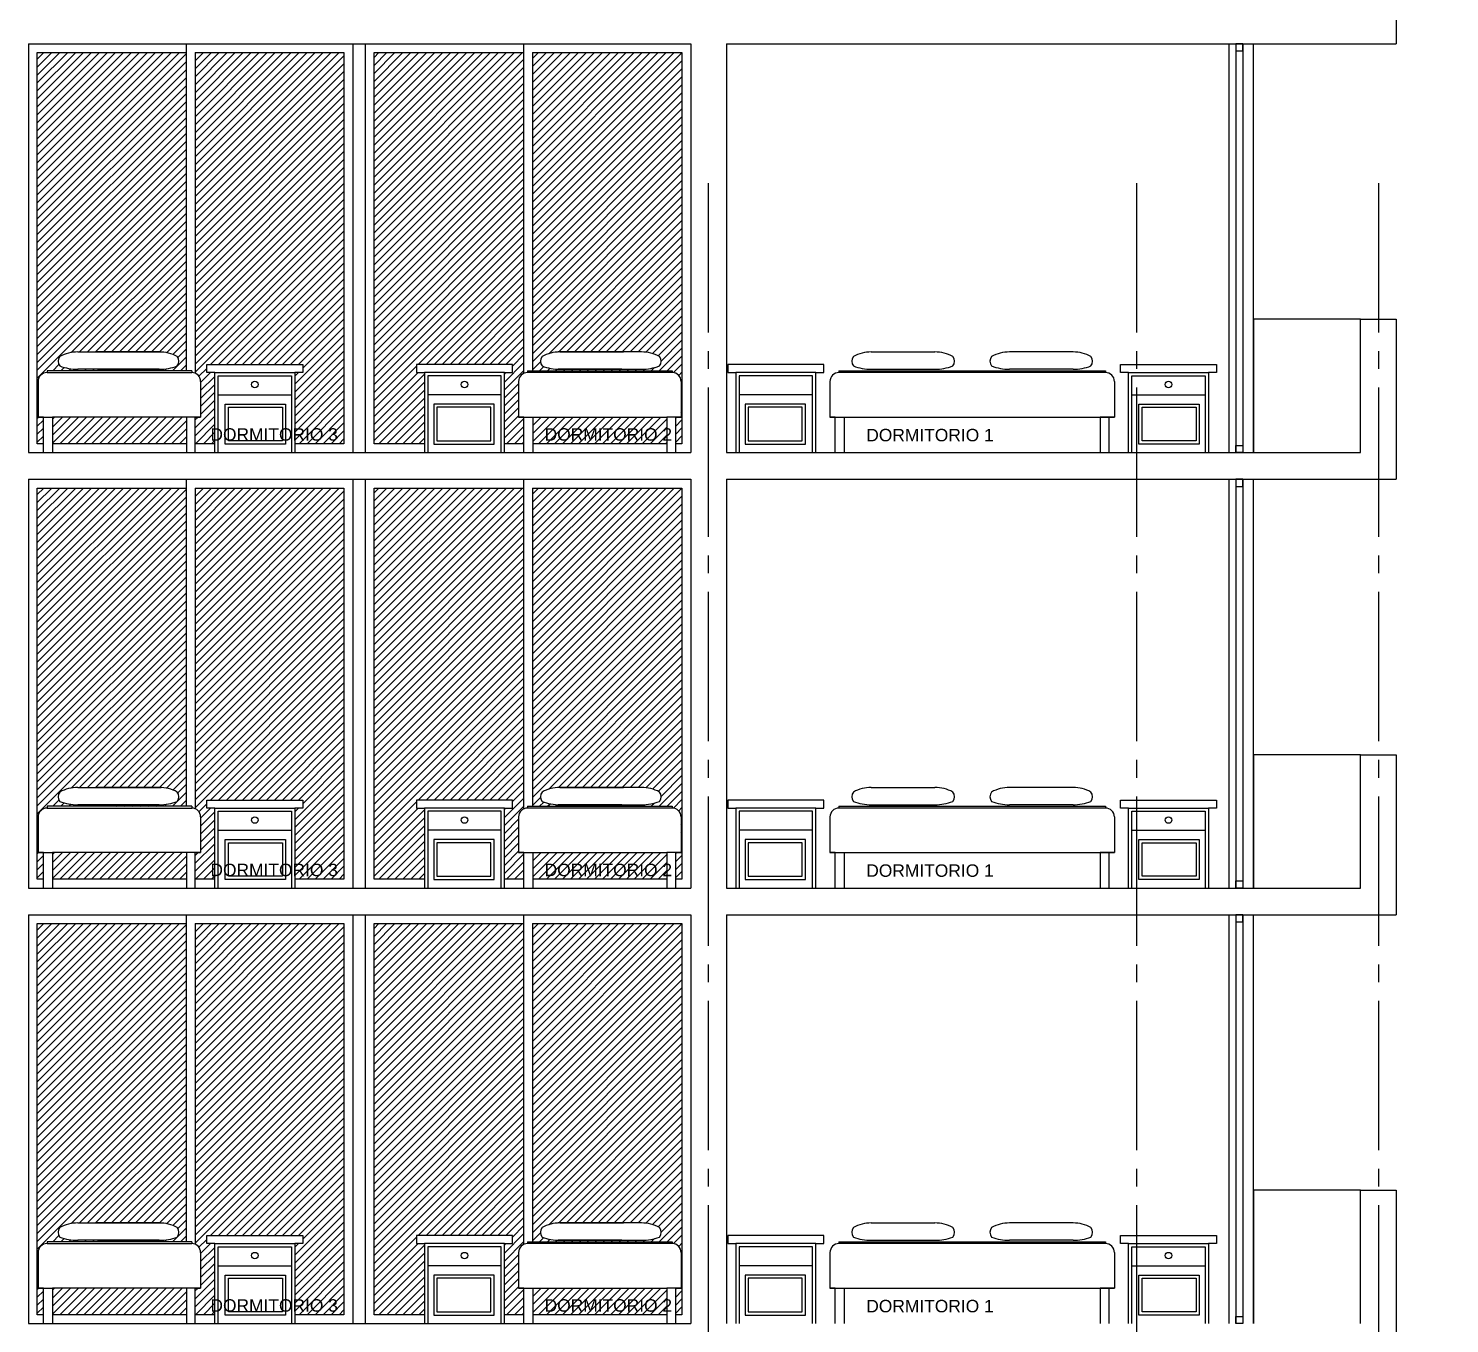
# Model space of a CAD drawing. Header units: millimetres. Extents: x 1217 to 2428, y 234 to 644.
# Drawn here: x 2255.97 to 2263.97, y 394.55 to 401.84 of the extents above; entities that cross this region are included whole.
import ezdxf

# ---------------------------------------------------------------- set-up
doc = ezdxf.new("R2010")
doc.units = ezdxf.units.MM
doc.linetypes.add('ACAD_ISO04W100', pattern=[30, 24, -3, 0, -3])
doc.layers.get('0').update_dxf_attribs({"lineweight": 5})
for name, color, linetype in [('0.1', 251, 'Continuous'), ('0.2', 2, 'Continuous'), ('0.3', 6, 'Continuous'), ('Ejes', 8, 'Continuous'), ('MURO', 5, 'Continuous'), ('Texto', 1, 'Continuous')]:
    doc.layers.add(name, color=color, linetype=linetype)
doc.styles.add('INTERARQ', font='arial.ttf')
doc.styles.get("Standard").update_dxf_attribs({"font": 'arial.ttf'})
doc.dimstyles.new('ESCALA_1-50', dxfattribs={"dimtxt": 0.15, "dimasz": 0.06, "dimexe": 0.18, "dimexo": 0.0625, "dimgap": 0, "dimtad": 0, "dimtih": 1, "dimtoh": 1, "dimzin": 0, "dimdsep": 46, "dimtxsty": 'INTERARQ', "dimblk": 'DIMTICK', "dimcen": 0, "dimse1": 1, "dimse2": 1, "dimclrd": 256, "dimclre": 1, "dimclrt": 2, "dimadec": 0, "dimazin": 0, "dimtfac": 4.5, "dimtofl": 0, "dimtmove": 2, "dimatfit": 3, "dimldrblk": 'DIMTICK', "dimfxl": 1, "dimtolj": 1, "dimtzin": 0, "dimarcsym": 0})
pattern_1 = [(45, (422.33998, -302.62355), (-0.0224506403, 0.0224506403), [])]
pattern_2 = [(45, (422.33998, -300.173548), (-0.0224506403, 0.0224506403), [])]
pattern_3 = [(45, (422.33998, -297.723548), (-0.0224506403, 0.0224506403), [])]

# ---------------------------------------------------------------- blocks, each defined once
blk = doc.blocks.new('DIMTICK')
at = {"color": 1}
for p, q in [((-1, 0), (1, 0)), ((0, 1), (0, -1))]:
    blk.add_line(p, q, dxfattribs=at)
at = {"color": 3, "const_width": 0.141}
blk.add_lwpolyline([(0.71, 0.71), (-0.71, -0.71)], dxfattribs=at)
blk = doc.blocks.new('*D1771')
at = {"layer": '0.1', "lineweight": -2, "ltscale": 3, "transparency": 16777216}
for start, end in [(101.55247, 137.36135), (142.54033, 178.44753)]:
    blk.add_arc((2272.1579, 387.171), 2.2144, start, end, dxfattribs=at)
at = {"layer": 'Defpoints', "color": 0, "ltscale": 3, "transparency": 16777216}
for p in [(2263.1211, 438.421, 0), (2270.8355, 388.9472), (2264.8079, 387.171, 0), (2272.1579, 387.171, 0), (2275.5686, 387.171, 0)]:
    blk.add_point(p, dxfattribs=at)
at = {"layer": '0.1', "lineweight": -2, "ltscale": 3, "transparency": 16777216, "xscale": 0.06, "yscale": 0.06, "zscale": 0.06}
for p, rotation in [((2271.7734, 389.3518), 10.7762347188835), ((2269.9434, 387.171), 269.2237652811169)]:
    blk.add_blockref('DIMTICK', p, dxfattribs=dict(at, rotation=rotation))
at = {"layer": '0.1', "color": 2, "ltscale": 3, "transparency": 16777216, "insert": (2270.4615, 388.5944), "char_height": 0.15, "attachment_point": 5, "style": 'INTERARQ'}
blk.add_mtext('\\A1;80°', dxfattribs=at)

msp = doc.modelspace()

# ---------------------------------------------------------------- hatches: boundary and pattern name
at = {"layer": '0.1', "ltscale": 3}
h = msp.add_hatch(dxfattribs=at)
h.set_pattern_fill('ANSI31', color=256, scale=0.01)
h.set_pattern_definition(pattern_3)
h.paths.add_polyline_path([(2257.07145, 401.70099), (2257.74959, 401.70099), (2257.74959, 399.50099), (2257.4732, 399.50099), (2257.4732, 399.90099), (2257.5182, 399.90099), (2257.5182, 399.94599), (2257.4732, 399.94599), (2257.07145, 399.94599)])
h.paths.add_polyline_path([(2256.912, 401.70099), (2257.07145, 401.70099), (2257.07145, 399.94599), (2256.9782, 399.94599), (2256.9782, 399.90099), (2257.0232, 399.90099), (2257.0232, 399.50099), (2256.91338, 399.50099), (2256.91338, 399.65099), (2256.94338, 399.65099), (2256.94338, 399.85099, 0.3063972), (2256.912, 399.8974)])
h.paths.add_polyline_path([(2256.02441, 401.70099), (2256.862, 401.70099), (2256.862, 399.91099), (2256.07897, 399.91099), (2256.07898, 399.90099, 0.4142136), (2256.02898, 399.85099), (2256.02898, 399.65099), (2256.05898, 399.65099), (2256.05898, 399.50099), (2256.02441, 399.50099)])
h.paths.add_polyline_path([(2256.15083, 399.93802, -0.340832), (2256.15083, 399.9911, -0.1255988), (2256.25178, 400.01687), (2256.71083, 400.01687, -0.1255988), (2256.81178, 399.9911, -0.340832), (2256.81178, 399.93802, -0.0910283), (2256.71083, 399.91948), (2256.25178, 399.91948, -0.0910283)], flags=16)
h.paths.add_polyline_path([(2256.10898, 399.65099), (2256.86338, 399.65099), (2256.86338, 399.50099), (2256.10898, 399.50099)])
h.paths.add_polyline_path([(2257.7347, 399.47919), (2256.98256, 399.47919), (2256.98256, 399.62344), (2257.7347, 399.62344)], flags=9)
h = msp.add_hatch(dxfattribs=at)
h.set_pattern_fill('ANSI31', color=256, scale=0.01)
h.set_pattern_definition(pattern_3)
h.paths.add_polyline_path([(2258.81057, 401.70099), (2259.65155, 401.70099), (2259.64698, 399.85099, 0.4142136), (2259.59698, 399.90099), (2259.59699, 399.91099), (2258.81057, 399.91099)])
h.paths.add_polyline_path([(2258.86418, 399.93802, -0.340832), (2258.86418, 399.9911, -0.1255988), (2258.96513, 400.01687), (2259.32258, 400.01687), (2259.42418, 400.01687, -0.1255988), (2259.52513, 399.9911, -0.340832), (2259.52513, 399.93802, -0.0910283), (2259.42418, 399.91948), (2258.96513, 399.91948, -0.0910283)], flags=16)
h.paths.add_polyline_path([(2258.81258, 399.65099), (2259.56698, 399.65099), (2259.56698, 399.50099), (2258.81258, 399.50099)])
h.paths.add_polyline_path([(2259.61698, 399.65099), (2259.64698, 399.65099), (2259.64698, 399.85099), (2259.65155, 401.70099), (2259.65155, 399.50099), (2259.61698, 399.50099)])
h.paths.add_polyline_path([(2257.91959, 401.70099), (2258.76057, 401.70099), (2258.76057, 399.89589, 0.2861952), (2258.73258, 399.85099), (2258.73258, 399.65099), (2258.76258, 399.65099), (2258.76258, 399.50099), (2258.65276, 399.50099), (2258.65276, 399.90099), (2258.69776, 399.90099), (2258.69776, 399.94599), (2258.20276, 399.94599), (2258.15776, 399.94599), (2258.15776, 399.90099), (2258.20276, 399.90099), (2258.20276, 399.50099), (2257.91959, 399.50099)])
h = msp.add_hatch(dxfattribs=at)
h.set_pattern_fill('ANSI31', color=256, scale=0.01)
h.set_pattern_definition(pattern_2)
h.paths.add_polyline_path([(2257.07145, 399.25099), (2257.74959, 399.25099), (2257.74959, 397.05099), (2257.4732, 397.05099), (2257.4732, 397.45099), (2257.5182, 397.45099), (2257.5182, 397.49599), (2257.4732, 397.49599), (2257.07145, 397.49599)])
h.paths.add_polyline_path([(2256.912, 399.25099), (2257.07145, 399.25099), (2257.07145, 397.49599), (2256.9782, 397.49599), (2256.9782, 397.45099), (2257.0232, 397.45099), (2257.0232, 397.05099), (2256.91338, 397.05099), (2256.91338, 397.20099), (2256.94338, 397.20099), (2256.94338, 397.40099, 0.3063972), (2256.912, 397.4474)])
h.paths.add_polyline_path([(2256.02441, 399.25099), (2256.862, 399.25099), (2256.862, 397.46099), (2256.07897, 397.46099), (2256.07898, 397.45099, 0.4142136), (2256.02898, 397.40099), (2256.02898, 397.20099), (2256.05898, 397.20099), (2256.05898, 397.05099), (2256.02441, 397.05099)])
h.paths.add_polyline_path([(2256.15083, 397.48802, -0.340832), (2256.15083, 397.5411, -0.1255988), (2256.25178, 397.56687), (2256.71083, 397.56687, -0.1255988), (2256.81178, 397.5411, -0.340832), (2256.81178, 397.48802, -0.0910283), (2256.71083, 397.46948), (2256.25178, 397.46948, -0.0910283)], flags=16)
h.paths.add_polyline_path([(2256.10898, 397.20099), (2256.86338, 397.20099), (2256.86338, 397.05099), (2256.10898, 397.05099)])
h.paths.add_polyline_path([(2257.7347, 397.02919), (2256.98256, 397.02919), (2256.98256, 397.17344), (2257.7347, 397.17344)], flags=9)
h = msp.add_hatch(dxfattribs=at)
h.set_pattern_fill('ANSI31', color=256, scale=0.01)
h.set_pattern_definition(pattern_2)
h.paths.add_polyline_path([(2258.81057, 399.25099), (2259.65155, 399.25099), (2259.64698, 397.40099, 0.4142136), (2259.59698, 397.45099), (2259.59699, 397.46099), (2258.81057, 397.46099)])
h.paths.add_polyline_path([(2258.86418, 397.48802, -0.340832), (2258.86418, 397.5411, -0.1255988), (2258.96513, 397.56687), (2259.32258, 397.56687), (2259.42418, 397.56687, -0.1255988), (2259.52513, 397.5411, -0.340832), (2259.52513, 397.48802, -0.0910283), (2259.42418, 397.46948), (2258.96513, 397.46948, -0.0910283)], flags=16)
h.paths.add_polyline_path([(2258.81258, 397.20099), (2259.56698, 397.20099), (2259.56698, 397.05099), (2258.81258, 397.05099)])
h.paths.add_polyline_path([(2259.61698, 397.20099), (2259.64698, 397.20099), (2259.64698, 397.40099), (2259.65155, 399.25099), (2259.65155, 397.05099), (2259.61698, 397.05099)])
h.paths.add_polyline_path([(2257.91959, 399.25099), (2258.76057, 399.25099), (2258.76057, 397.44589, 0.2861952), (2258.73258, 397.40099), (2258.73258, 397.20099), (2258.76258, 397.20099), (2258.76258, 397.05099), (2258.65276, 397.05099), (2258.65276, 397.45099), (2258.69776, 397.45099), (2258.69776, 397.49599), (2258.20276, 397.49599), (2258.15776, 397.49599), (2258.15776, 397.45099), (2258.20276, 397.45099), (2258.20276, 397.05099), (2257.91959, 397.05099)])
h = msp.add_hatch(dxfattribs=at)
h.set_pattern_fill('ANSI31', color=256, scale=0.01)
h.set_pattern_definition(pattern_1)
h.paths.add_polyline_path([(2257.07145, 396.80099), (2257.74959, 396.80099), (2257.74959, 394.60099), (2257.4732, 394.60099), (2257.4732, 395.00099), (2257.5182, 395.00099), (2257.5182, 395.04599), (2257.4732, 395.04599), (2257.07145, 395.04599)])
h.paths.add_polyline_path([(2256.912, 396.80099), (2257.07145, 396.80099), (2257.07145, 395.04599), (2256.9782, 395.04599), (2256.9782, 395.00099), (2257.0232, 395.00099), (2257.0232, 394.60099), (2256.91338, 394.60099), (2256.91338, 394.75099), (2256.94338, 394.75099), (2256.94338, 394.95099, 0.3063972), (2256.912, 394.9974)])
h.paths.add_polyline_path([(2256.02441, 396.80099), (2256.862, 396.80099), (2256.862, 395.01099), (2256.07897, 395.01099), (2256.07898, 395.00099, 0.4142136), (2256.02898, 394.95099), (2256.02898, 394.75099), (2256.05898, 394.75099), (2256.05898, 394.60099), (2256.02441, 394.60099)])
h.paths.add_polyline_path([(2256.15083, 395.03802, -0.340832), (2256.15083, 395.0911, -0.1255988), (2256.25178, 395.11687), (2256.71083, 395.11687, -0.1255988), (2256.81178, 395.0911, -0.340832), (2256.81178, 395.03802, -0.0910283), (2256.71083, 395.01948), (2256.25178, 395.01948, -0.0910283)], flags=16)
h.paths.add_polyline_path([(2256.10898, 394.75099), (2256.86338, 394.75099), (2256.86338, 394.60099), (2256.10898, 394.60099)])
h.paths.add_polyline_path([(2257.7347, 394.57919), (2256.98256, 394.57919), (2256.98256, 394.72344), (2257.7347, 394.72344)], flags=9)
h = msp.add_hatch(dxfattribs=at)
h.set_pattern_fill('ANSI31', color=256, scale=0.01)
h.set_pattern_definition(pattern_1)
h.paths.add_polyline_path([(2258.81057, 396.80099), (2259.65155, 396.80099), (2259.64698, 394.95099, 0.4142136), (2259.59698, 395.00099), (2259.59699, 395.01099), (2258.81057, 395.01099)])
h.paths.add_polyline_path([(2258.86418, 395.03802, -0.340832), (2258.86418, 395.0911, -0.1255988), (2258.96513, 395.11687), (2259.32258, 395.11687), (2259.42418, 395.11687, -0.1255988), (2259.52513, 395.0911, -0.340832), (2259.52513, 395.03802, -0.0910283), (2259.42418, 395.01948), (2258.96513, 395.01948, -0.0910283)], flags=16)
h.paths.add_polyline_path([(2258.81258, 394.75099), (2259.56698, 394.75099), (2259.56698, 394.60099), (2258.81258, 394.60099)])
h.paths.add_polyline_path([(2259.61698, 394.75099), (2259.64698, 394.75099), (2259.64698, 394.95099), (2259.65155, 396.80099), (2259.65155, 394.60099), (2259.61698, 394.60099)])
h.paths.add_polyline_path([(2257.91959, 396.80099), (2258.76057, 396.80099), (2258.76057, 394.99589, 0.2861952), (2258.73258, 394.95099), (2258.73258, 394.75099), (2258.76258, 394.75099), (2258.76258, 394.60099), (2258.65276, 394.60099), (2258.65276, 395.00099), (2258.69776, 395.00099), (2258.69776, 395.04599), (2258.20276, 395.04599), (2258.15776, 395.04599), (2258.15776, 395.00099), (2258.20276, 395.00099), (2258.20276, 394.60099), (2257.91959, 394.60099)])

# ---------------------------------------------------------------- linework, layer by layer
at = {"layer": '0.1', "linetype": 'ByBlock'}
for p, q in [((2256.89338, 399.91099, 0), (2256.07897, 399.91099, 0)), ((2256.07898, 399.90099, 0), (2256.89337, 399.90099, 0)), ((2258.78258, 399.91099, 0), (2259.59699, 399.91099, 0)), ((2259.59698, 399.90099, 0), (2258.78259, 399.90099, 0)), ((2262.0345, 399.90099, 0), (2260.53448, 399.90099, 0)), ((2260.53449, 399.91099, 0), (2262.0345, 399.91099, 0)), ((2256.02898, 399.85099, 0), (2256.02898, 399.65099, 0)), ((2256.94338, 399.85099, 0), (2256.94338, 399.65099, 0)), ((2258.73258, 399.85099, 0), (2258.73258, 399.65099, 0)), ((2259.64698, 399.85099, 0), (2259.64698, 399.65099, 0)), ((2260.48449, 399.85099, 0), (2260.48449, 399.65099, 0)), ((2262.08449, 399.85099, 0), (2262.08449, 399.65099, 0)), ((2256.02898, 399.65099, 0), (2256.10898, 399.65099, 0)), ((2256.05898, 399.65099, 0), (2256.02898, 399.65099, 0)), ((2256.05898, 399.45099, 0), (2256.05898, 399.65099, 0)), ((2256.94338, 399.65099, 0), (2256.10898, 399.65099, 0)), ((2256.10898, 399.65099, 0), (2256.10898, 399.45099, 0)), ((2256.94338, 399.65099, 0), (2256.86338, 399.65099, 0)), ((2256.91338, 399.65099, 0), (2256.94338, 399.65099, 0)), ((2256.91338, 399.45099, 0), (2256.91338, 399.65099, 0)), ((2258.73258, 399.65099, 0), (2258.81258, 399.65099, 0)), ((2258.73258, 399.65099, 0), (2259.56698, 399.65099, 0)), ((2258.76258, 399.65099, 0), (2258.73258, 399.65099, 0)), ((2258.76258, 399.45099, 0), (2258.76258, 399.65099, 0)), ((2259.56698, 399.65099, 0), (2259.56698, 399.45099, 0)), ((2259.64698, 399.65099, 0), (2259.56698, 399.65099, 0)), ((2259.61698, 399.65099, 0), (2259.64698, 399.65099, 0)), ((2259.61698, 399.45099, 0), (2259.61698, 399.65099, 0)), ((2260.48449, 399.65099, 0), (2260.56449, 399.65099, 0)), ((2260.48449, 399.65099, 0), (2262.08449, 399.65099, 0)), ((2260.51449, 399.65099, 0), (2260.48449, 399.65099, 0)), ((2260.51449, 399.45099, 0), (2260.51449, 399.65099, 0)), ((2262.00449, 399.65099, 0), (2262.00449, 399.45099, 0)), ((2262.08449, 399.65099, 0), (2262.00449, 399.65099, 0)), ((2262.05449, 399.65099, 0), (2262.08449, 399.65099, 0)), ((2262.05449, 399.45099, 0), (2262.05449, 399.65099, 0)), ((2256.89338, 397.46099, 0), (2256.07897, 397.46099, 0)), ((2256.07898, 397.45099, 0), (2256.89337, 397.45099, 0)), ((2258.78258, 397.46099, 0), (2259.59699, 397.46099, 0)), ((2259.59698, 397.45099, 0), (2258.78259, 397.45099, 0)), ((2262.0345, 397.45099, 0), (2260.53448, 397.45099, 0)), ((2260.53449, 397.46099, 0), (2262.0345, 397.46099, 0)), ((2256.02898, 397.40099, 0), (2256.02898, 397.20099, 0)), ((2256.94338, 397.40099, 0), (2256.94338, 397.20099, 0)), ((2258.73258, 397.40099, 0), (2258.73258, 397.20099, 0)), ((2259.64698, 397.40099, 0), (2259.64698, 397.20099, 0)), ((2260.48449, 397.40099, 0), (2260.48449, 397.20099, 0)), ((2262.08449, 397.40099, 0), (2262.08449, 397.20099, 0)), ((2256.02898, 397.20099, 0), (2256.10898, 397.20099, 0)), ((2256.05898, 397.20099, 0), (2256.02898, 397.20099, 0)), ((2256.05898, 397.00099, 0), (2256.05898, 397.20099, 0)), ((2256.94338, 397.20099, 0), (2256.10898, 397.20099, 0)), ((2256.10898, 397.20099, 0), (2256.10898, 397.00099, 0)), ((2256.94338, 397.20099, 0), (2256.86338, 397.20099, 0)), ((2256.91338, 397.20099, 0), (2256.94338, 397.20099, 0)), ((2256.91338, 397.00099, 0), (2256.91338, 397.20099, 0)), ((2258.73258, 397.20099, 0), (2258.81258, 397.20099, 0)), ((2258.73258, 397.20099, 0), (2259.56698, 397.20099, 0)), ((2258.76258, 397.20099, 0), (2258.73258, 397.20099, 0)), ((2258.76258, 397.00099, 0), (2258.76258, 397.20099, 0)), ((2259.56698, 397.20099, 0), (2259.56698, 397.00099, 0)), ((2259.64698, 397.20099, 0), (2259.56698, 397.20099, 0)), ((2259.61698, 397.20099, 0), (2259.64698, 397.20099, 0)), ((2259.61698, 397.00099, 0), (2259.61698, 397.20099, 0)), ((2260.48449, 397.20099, 0), (2260.56449, 397.20099, 0)), ((2260.48449, 397.20099, 0), (2262.08449, 397.20099, 0)), ((2260.51449, 397.20099, 0), (2260.48449, 397.20099, 0)), ((2260.51449, 397.00099, 0), (2260.51449, 397.20099, 0)), ((2262.00449, 397.20099, 0), (2262.00449, 397.00099, 0)), ((2262.08449, 397.20099, 0), (2262.00449, 397.20099, 0)), ((2262.05449, 397.20099, 0), (2262.08449, 397.20099, 0)), ((2262.05449, 397.00099, 0), (2262.05449, 397.20099, 0)), ((2256.89338, 395.01099, 0), (2256.07897, 395.01099, 0)), ((2258.78258, 395.01099, 0), (2259.59699, 395.01099, 0)), ((2260.53449, 395.01099, 0), (2262.0345, 395.01099, 0)), ((2256.02898, 394.95099, 0), (2256.02898, 394.75099, 0)), ((2256.07898, 395.00099, 0), (2256.89337, 395.00099, 0)), ((2256.94338, 394.95099, 0), (2256.94338, 394.75099, 0)), ((2258.73258, 394.95099, 0), (2258.73258, 394.75099, 0)), ((2259.59698, 395.00099, 0), (2258.78259, 395.00099, 0)), ((2259.64698, 394.95099, 0), (2259.64698, 394.75099, 0)), ((2260.48449, 394.95099, 0), (2260.48449, 394.75099, 0)), ((2262.0345, 395.00099, 0), (2260.53448, 395.00099, 0)), ((2262.08449, 394.95099, 0), (2262.08449, 394.75099, 0)), ((2256.02898, 394.75099, 0), (2256.10898, 394.75099, 0)), ((2256.05898, 394.75099, 0), (2256.02898, 394.75099, 0)), ((2256.05898, 394.55099, 0), (2256.05898, 394.75099, 0)), ((2256.94338, 394.75099, 0), (2256.10898, 394.75099, 0)), ((2256.10898, 394.75099, 0), (2256.10898, 394.55099, 0)), ((2256.94338, 394.75099, 0), (2256.86338, 394.75099, 0)), ((2256.91338, 394.75099, 0), (2256.94338, 394.75099, 0)), ((2256.91338, 394.55099, 0), (2256.91338, 394.75099, 0)), ((2258.73258, 394.75099, 0), (2258.81258, 394.75099, 0)), ((2258.73258, 394.75099, 0), (2259.56698, 394.75099, 0)), ((2258.76258, 394.75099, 0), (2258.73258, 394.75099, 0)), ((2258.76258, 394.55099, 0), (2258.76258, 394.75099, 0)), ((2259.56698, 394.75099, 0), (2259.56698, 394.55099, 0)), ((2259.64698, 394.75099, 0), (2259.56698, 394.75099, 0)), ((2259.61698, 394.75099, 0), (2259.64698, 394.75099, 0)), ((2259.61698, 394.55099, 0), (2259.61698, 394.75099, 0)), ((2260.48449, 394.75099, 0), (2260.56449, 394.75099, 0)), ((2260.48449, 394.75099, 0), (2262.08449, 394.75099, 0)), ((2260.51449, 394.75099, 0), (2260.48449, 394.75099, 0)), ((2260.51449, 394.55099, 0), (2260.51449, 394.75099, 0)), ((2262.00449, 394.75099, 0), (2262.00449, 394.55099, 0)), ((2262.08449, 394.75099, 0), (2262.00449, 394.75099, 0)), ((2262.05449, 394.75099, 0), (2262.08449, 394.75099, 0)), ((2262.05449, 394.55099, 0), (2262.05449, 394.75099, 0))]:
    msp.add_line(p, q, dxfattribs=at)
at = {"layer": '0.1'}
for p, q in [((2256.86338, 399.65099, 0), (2256.86338, 399.45099, 0)), ((2258.81258, 399.65099, 0), (2258.81258, 399.45099, 0)), ((2260.56449, 399.65099, 0), (2260.56449, 399.45099, 0)), ((2256.86338, 397.20099, 0), (2256.86338, 397.00099, 0)), ((2258.81258, 397.20099, 0), (2258.81258, 397.00099, 0)), ((2260.56449, 397.20099, 0), (2260.56449, 397.00099, 0)), ((2256.86338, 394.75099, 0), (2256.86338, 394.55099, 0)), ((2258.81258, 394.75099, 0), (2258.81258, 394.55099, 0)), ((2260.56449, 394.75099, 0), (2260.56449, 394.55099, 0))]:
    msp.add_line(p, q, dxfattribs=at)
at = {"layer": '0.1', "ltscale": 3, "elevation": 0}
for points in [[(2256.862, 401.75099), (2256.862, 399.91099)], [(2258.76057, 401.75099), (2258.76057, 399.89589)], [(2262.7281, 401.75099), (2262.7281, 399.45099)], [(2262.7681, 401.75099), (2262.7681, 399.45099)], [(2262.8081, 401.75099), (2262.8081, 399.45099)], [(2262.8681, 399.45099), (2262.8681, 401.75099)], [(2262.86811, 400.20099), (2262.86811, 401.75099)], [(2256.05898, 399.50099), (2256.02441, 399.50099), (2256.02441, 401.70099), (2256.862, 401.70099)], [(2256.912, 401.70099), (2257.74959, 401.70099), (2257.74959, 399.50099), (2257.4732, 399.50099)], [(2256.912, 401.70099), (2256.912, 399.8974)], [(2258.20276, 399.50099), (2257.91959, 399.50099), (2257.91959, 401.70099), (2258.76057, 401.70099)], [(2258.81057, 401.70099), (2259.65155, 401.70099), (2259.65155, 399.50099), (2259.61698, 399.50099)], [(2258.81057, 401.70099), (2258.81057, 399.91099)], [(2262.86811, 400.20099), (2262.86811, 399.45099)], [(2263.47011, 400.20099), (2262.86811, 400.20099)], [(2256.86338, 399.50099), (2256.10898, 399.50099)], [(2257.0232, 399.50099), (2256.91338, 399.50099)], [(2258.76258, 399.50099), (2258.65276, 399.50099)], [(2259.56698, 399.50099), (2258.81258, 399.50099)], [(2256.05898, 397.05099), (2256.02441, 397.05099), (2256.02441, 399.25099), (2256.862, 399.25099)], [(2256.862, 399.30099), (2256.862, 397.46099)], [(2256.912, 399.25099), (2257.74959, 399.25099), (2257.74959, 397.05099), (2257.4732, 397.05099)], [(2256.912, 399.25099), (2256.912, 397.4474)], [(2258.20276, 397.05099), (2257.91959, 397.05099), (2257.91959, 399.25099), (2258.76057, 399.25099)], [(2258.76057, 399.30099), (2258.76057, 397.44589)], [(2258.81057, 399.25099), (2259.65155, 399.25099), (2259.65155, 397.05099), (2259.61698, 397.05099)], [(2258.81057, 399.25099), (2258.81057, 397.46099)], [(2262.7281, 399.30099), (2262.7281, 397.00099)], [(2262.7681, 399.30099), (2262.7681, 397.00099)], [(2262.8081, 399.30099), (2262.8081, 397.00099)], [(2262.8681, 397.00099), (2262.8681, 399.30099)], [(2262.86811, 397.75099), (2262.86811, 399.30099)], [(2262.86811, 397.75099), (2262.86811, 397.00099)], [(2263.47011, 397.75099), (2262.86811, 397.75099)], [(2256.86338, 397.05099), (2256.10898, 397.05099)], [(2257.0232, 397.05099), (2256.91338, 397.05099)], [(2258.76258, 397.05099), (2258.65276, 397.05099)], [(2259.56698, 397.05099), (2258.81258, 397.05099)], [(2256.862, 396.85099), (2256.862, 395.01099)], [(2258.76057, 396.85099), (2258.76057, 394.99589)], [(2262.7281, 396.85099), (2262.7281, 394.55099)], [(2262.7681, 396.85099), (2262.7681, 394.55099)], [(2262.8081, 396.85099), (2262.8081, 394.55099)], [(2262.8681, 394.55099), (2262.8681, 396.85099)], [(2262.86811, 395.30099), (2262.86811, 396.85099)], [(2256.05898, 394.60099), (2256.02441, 394.60099), (2256.02441, 396.80099), (2256.862, 396.80099)], [(2256.912, 396.80099), (2257.74959, 396.80099), (2257.74959, 394.60099), (2257.4732, 394.60099)], [(2256.912, 396.80099), (2256.912, 394.9974)], [(2258.20276, 394.60099), (2257.91959, 394.60099), (2257.91959, 396.80099), (2258.76057, 396.80099)], [(2258.81057, 396.80099), (2259.65155, 396.80099), (2259.65155, 394.60099), (2259.61698, 394.60099)], [(2258.81057, 396.80099), (2258.81057, 395.01099)], [(2262.86811, 395.30099), (2262.86811, 394.55099)], [(2263.47011, 395.30099), (2262.86811, 395.30099)], [(2256.86338, 394.60099), (2256.10898, 394.60099)], [(2257.0232, 394.60099), (2256.91338, 394.60099)], [(2258.76258, 394.60099), (2258.65276, 394.60099)], [(2259.56698, 394.60099), (2258.81258, 394.60099)]]:
    msp.add_lwpolyline(points, dxfattribs=at)
at = {"layer": '0.1', "elevation": 0}
for points in [[(2256.25175, 400.01687), (2256.72058, 400.01687)], [(2256.71083, 400.01687), (2256.35338, 400.01687)], [(2259.42421, 400.01687), (2258.95538, 400.01687)], [(2258.96513, 400.01687), (2259.32258, 400.01687)], [(2260.71704, 400.01687), (2261.07449, 400.01687)], [(2261.85193, 400.01687), (2261.49449, 400.01687)], [(2256.71083, 399.91948), (2256.25177, 399.91948)], [(2256.36313, 399.91948), (2256.72058, 399.91948)], [(2259.31282, 399.91948), (2258.95538, 399.91948)], [(2258.96513, 399.91948), (2259.42419, 399.91948)], [(2260.71704, 399.91948), (2261.07449, 399.91948)], [(2261.85193, 399.91948), (2261.49449, 399.91948)], [(2256.25175, 397.56687), (2256.72058, 397.56687)], [(2256.71083, 397.56687), (2256.35338, 397.56687)], [(2259.42421, 397.56687), (2258.95538, 397.56687)], [(2258.96513, 397.56687), (2259.32258, 397.56687)], [(2260.71704, 397.56687), (2261.07449, 397.56687)], [(2261.85193, 397.56687), (2261.49449, 397.56687)], [(2256.71083, 397.46948), (2256.25177, 397.46948)], [(2256.36313, 397.46948), (2256.72058, 397.46948)], [(2259.31282, 397.46948), (2258.95538, 397.46948)], [(2258.96513, 397.46948), (2259.42419, 397.46948)], [(2260.71704, 397.46948), (2261.07449, 397.46948)], [(2261.85193, 397.46948), (2261.49449, 397.46948)], [(2256.25175, 395.11687), (2256.72058, 395.11687)], [(2256.71083, 395.11687), (2256.35338, 395.11687)], [(2259.42421, 395.11687), (2258.95538, 395.11687)], [(2258.96513, 395.11687), (2259.32258, 395.11687)], [(2260.71704, 395.11687), (2261.07449, 395.11687)], [(2261.85193, 395.11687), (2261.49449, 395.11687)], [(2256.71083, 395.01948), (2256.25177, 395.01948)], [(2256.36313, 395.01948), (2256.72058, 395.01948)], [(2259.31282, 395.01948), (2258.95538, 395.01948)], [(2258.96513, 395.01948), (2259.42419, 395.01948)], [(2260.71704, 395.01948), (2261.07449, 395.01948)], [(2261.85193, 395.01948), (2261.49449, 395.01948)]]:
    msp.add_lwpolyline(points, dxfattribs=at)
at = {"layer": '0.1', "linetype": 'ByBlock', "elevation": 0}
for points in [[(2256.07897, 399.91099), (2256.07898, 399.90099)], [(2256.89338, 399.91099), (2256.89337, 399.90099)], [(2257.0232, 399.90099), (2256.9782, 399.90099), (2256.9782, 399.94599), (2257.4732, 399.94599), (2257.5182, 399.94599), (2257.5182, 399.90099), (2257.4732, 399.90099)], [(2257.0232, 399.45099), (2257.0232, 399.90099), (2257.4732, 399.90099), (2257.4732, 399.45099)], [(2258.65276, 399.90099), (2258.69776, 399.90099), (2258.69776, 399.94599), (2258.20276, 399.94599), (2258.15776, 399.94599), (2258.15776, 399.90099), (2258.20276, 399.90099)], [(2258.65276, 399.45099), (2258.65276, 399.90099), (2258.20276, 399.90099), (2258.20276, 399.45099)], [(2258.78258, 399.91099), (2258.78259, 399.90099)], [(2259.59699, 399.91099), (2259.59698, 399.90099)], [(2260.40467, 399.90099), (2260.44967, 399.90099), (2260.44967, 399.94599), (2259.95467, 399.94599), (2259.90967, 399.94599), (2259.90967, 399.90099), (2259.95467, 399.90099)], [(2260.40467, 399.45099), (2260.40467, 399.90099), (2259.95467, 399.90099), (2259.95467, 399.45099)], [(2260.53449, 399.91099), (2260.5345, 399.90099)], [(2262.0345, 399.91099), (2262.03449, 399.90099)], [(2262.1643, 399.90099), (2262.1193, 399.90099), (2262.1193, 399.94599), (2262.6143, 399.94599), (2262.6593, 399.94599), (2262.6593, 399.90099), (2262.6143, 399.90099)], [(2262.1643, 399.45099), (2262.1643, 399.90099), (2262.6143, 399.90099), (2262.6143, 399.45099)], [(2257.0412, 399.45099), (2257.0412, 399.88299), (2257.4552, 399.88299), (2257.4552, 399.45099)], [(2258.63476, 399.45099), (2258.63476, 399.88299), (2258.22076, 399.88299), (2258.22076, 399.45099)], [(2260.38667, 399.45099), (2260.38667, 399.88299), (2259.97267, 399.88299), (2259.97267, 399.45099)], [(2262.1823, 399.45099), (2262.1823, 399.88299), (2262.5963, 399.88299), (2262.5963, 399.45099)], [(2257.0412, 399.77609), (2257.4552, 399.77609)], [(2258.63476, 399.77609), (2258.22076, 399.77609)], [(2260.38667, 399.77609), (2259.97267, 399.77609)], [(2262.1823, 399.77609), (2262.5963, 399.77609)], [(2257.0232, 397.45099), (2256.9782, 397.45099), (2256.9782, 397.49599), (2257.4732, 397.49599), (2257.5182, 397.49599), (2257.5182, 397.45099), (2257.4732, 397.45099)], [(2258.65276, 397.45099), (2258.69776, 397.45099), (2258.69776, 397.49599), (2258.20276, 397.49599), (2258.15776, 397.49599), (2258.15776, 397.45099), (2258.20276, 397.45099)], [(2260.40467, 397.45099), (2260.44967, 397.45099), (2260.44967, 397.49599), (2259.95467, 397.49599), (2259.90967, 397.49599), (2259.90967, 397.45099), (2259.95467, 397.45099)], [(2262.1643, 397.45099), (2262.1193, 397.45099), (2262.1193, 397.49599), (2262.6143, 397.49599), (2262.6593, 397.49599), (2262.6593, 397.45099), (2262.6143, 397.45099)], [(2256.07897, 397.46099), (2256.07898, 397.45099)], [(2256.89338, 397.46099), (2256.89337, 397.45099)], [(2257.0232, 397.00099), (2257.0232, 397.45099), (2257.4732, 397.45099), (2257.4732, 397.00099)], [(2257.0412, 397.00099), (2257.0412, 397.43299), (2257.4552, 397.43299), (2257.4552, 397.00099)], [(2258.65276, 397.00099), (2258.65276, 397.45099), (2258.20276, 397.45099), (2258.20276, 397.00099)], [(2258.63476, 397.00099), (2258.63476, 397.43299), (2258.22076, 397.43299), (2258.22076, 397.00099)], [(2258.78258, 397.46099), (2258.78259, 397.45099)], [(2259.59699, 397.46099), (2259.59698, 397.45099)], [(2260.40467, 397.00099), (2260.40467, 397.45099), (2259.95467, 397.45099), (2259.95467, 397.00099)], [(2260.38667, 397.00099), (2260.38667, 397.43299), (2259.97267, 397.43299), (2259.97267, 397.00099)], [(2260.53449, 397.46099), (2260.5345, 397.45099)], [(2262.0345, 397.46099), (2262.03449, 397.45099)], [(2262.1643, 397.00099), (2262.1643, 397.45099), (2262.6143, 397.45099), (2262.6143, 397.00099)], [(2262.1823, 397.00099), (2262.1823, 397.43299), (2262.5963, 397.43299), (2262.5963, 397.00099)], [(2257.0412, 397.32609), (2257.4552, 397.32609)], [(2258.63476, 397.32609), (2258.22076, 397.32609)], [(2260.38667, 397.32609), (2259.97267, 397.32609)], [(2262.1823, 397.32609), (2262.5963, 397.32609)], [(2256.07897, 395.01099), (2256.07898, 395.00099)], [(2256.89338, 395.01099), (2256.89337, 395.00099)], [(2257.0232, 395.00099), (2256.9782, 395.00099), (2256.9782, 395.04599), (2257.4732, 395.04599), (2257.5182, 395.04599), (2257.5182, 395.00099), (2257.4732, 395.00099)], [(2258.65276, 395.00099), (2258.69776, 395.00099), (2258.69776, 395.04599), (2258.20276, 395.04599), (2258.15776, 395.04599), (2258.15776, 395.00099), (2258.20276, 395.00099)], [(2258.78258, 395.01099), (2258.78259, 395.00099)], [(2259.59699, 395.01099), (2259.59698, 395.00099)], [(2260.40467, 395.00099), (2260.44967, 395.00099), (2260.44967, 395.04599), (2259.95467, 395.04599), (2259.90967, 395.04599), (2259.90967, 395.00099), (2259.95467, 395.00099)], [(2260.53449, 395.01099), (2260.5345, 395.00099)], [(2262.0345, 395.01099), (2262.03449, 395.00099)], [(2262.1643, 395.00099), (2262.1193, 395.00099), (2262.1193, 395.04599), (2262.6143, 395.04599), (2262.6593, 395.04599), (2262.6593, 395.00099), (2262.6143, 395.00099)], [(2257.0232, 394.55099), (2257.0232, 395.00099), (2257.4732, 395.00099), (2257.4732, 394.55099)], [(2257.0412, 394.55099), (2257.0412, 394.98299), (2257.4552, 394.98299), (2257.4552, 394.55099)], [(2258.65276, 394.55099), (2258.65276, 395.00099), (2258.20276, 395.00099), (2258.20276, 394.55099)], [(2258.63476, 394.55099), (2258.63476, 394.98299), (2258.22076, 394.98299), (2258.22076, 394.55099)], [(2260.40467, 394.55099), (2260.40467, 395.00099), (2259.95467, 395.00099), (2259.95467, 394.55099)], [(2260.38667, 394.55099), (2260.38667, 394.98299), (2259.97267, 394.98299), (2259.97267, 394.55099)], [(2262.1643, 394.55099), (2262.1643, 395.00099), (2262.6143, 395.00099), (2262.6143, 394.55099)], [(2262.1823, 394.55099), (2262.1823, 394.98299), (2262.5963, 394.98299), (2262.5963, 394.55099)], [(2257.0412, 394.87609), (2257.4552, 394.87609)], [(2258.63476, 394.87609), (2258.22076, 394.87609)], [(2260.38667, 394.87609), (2259.97267, 394.87609)], [(2262.1823, 394.87609), (2262.5963, 394.87609)]]:
    msp.add_lwpolyline(points, dxfattribs=at)
for points in [[(2257.0818, 399.72377), (2257.42104, 399.72377), (2257.42104, 399.499), (2257.0818, 399.499)], [(2257.0998, 399.70577), (2257.40304, 399.70577), (2257.40304, 399.517), (2257.0998, 399.517)], [(2258.59416, 399.72377), (2258.25492, 399.72377), (2258.25492, 399.499), (2258.59416, 399.499)], [(2258.57616, 399.70577), (2258.27292, 399.70577), (2258.27292, 399.517), (2258.57616, 399.517)], [(2260.34607, 399.72377), (2260.00682, 399.72377), (2260.00682, 399.499), (2260.34607, 399.499)], [(2260.32807, 399.70577), (2260.02482, 399.70577), (2260.02482, 399.517), (2260.32807, 399.517)], [(2262.2229, 399.72377), (2262.56215, 399.72377), (2262.56215, 399.499), (2262.2229, 399.499)], [(2262.2409, 399.70577), (2262.54415, 399.70577), (2262.54415, 399.517), (2262.2409, 399.517)], [(2257.0818, 397.27377), (2257.42104, 397.27377), (2257.42104, 397.049), (2257.0818, 397.049)], [(2257.0998, 397.25577), (2257.40304, 397.25577), (2257.40304, 397.067), (2257.0998, 397.067)], [(2258.59416, 397.27377), (2258.25492, 397.27377), (2258.25492, 397.049), (2258.59416, 397.049)], [(2258.57616, 397.25577), (2258.27292, 397.25577), (2258.27292, 397.067), (2258.57616, 397.067)], [(2260.34607, 397.27377), (2260.00682, 397.27377), (2260.00682, 397.049), (2260.34607, 397.049)], [(2260.32807, 397.25577), (2260.02482, 397.25577), (2260.02482, 397.067), (2260.32807, 397.067)], [(2262.2229, 397.27377), (2262.56215, 397.27377), (2262.56215, 397.049), (2262.2229, 397.049)], [(2262.2409, 397.25577), (2262.54415, 397.25577), (2262.54415, 397.067), (2262.2409, 397.067)], [(2257.0818, 394.82377), (2257.42104, 394.82377), (2257.42104, 394.599), (2257.0818, 394.599)], [(2257.0998, 394.80577), (2257.40304, 394.80577), (2257.40304, 394.617), (2257.0998, 394.617)], [(2258.59416, 394.82377), (2258.25492, 394.82377), (2258.25492, 394.599), (2258.59416, 394.599)], [(2258.57616, 394.80577), (2258.27292, 394.80577), (2258.27292, 394.617), (2258.57616, 394.617)], [(2260.34607, 394.82377), (2260.00682, 394.82377), (2260.00682, 394.599), (2260.34607, 394.599)], [(2260.32807, 394.80577), (2260.02482, 394.80577), (2260.02482, 394.617), (2260.32807, 394.617)], [(2262.2229, 394.82377), (2262.56215, 394.82377), (2262.56215, 394.599), (2262.2229, 394.599)], [(2262.2409, 394.80577), (2262.54415, 394.80577), (2262.54415, 394.617), (2262.2409, 394.617)]]:
    msp.add_lwpolyline(points, close=True, dxfattribs=at)
at = {"layer": '0.1', "linetype": 'ByBlock'}
for centre in [(2257.2482, 399.83356, 0), (2258.42776, 399.83356, 0), (2262.3893, 399.83356, 0), (2257.2482, 397.38356, 0), (2258.42776, 397.38356, 0), (2262.3893, 397.38356, 0), (2257.2482, 394.93356, 0), (2258.42776, 394.93356, 0), (2262.3893, 394.93356, 0)]:
    msp.add_circle(centre, 0.01818, dxfattribs=at)
at = {"layer": '0.1'}
for centre, radius, start, end in [((2256.18524, 399.96456, 0), 0.04346, 142.358497, 217.641503), ((2256.25178, 399.80621, 0), 0.21066, 90, 118.635178), ((2256.71083, 399.80621, 0), 0.21066, 61.364822, 90), ((2256.77736, 399.96456, 0), 0.04346, 322.358497, 37.641503), ((2258.89859, 399.96456, 0), 0.04346, 142.358497, 217.641503), ((2258.96513, 399.80621, 0), 0.21066, 90, 118.635178), ((2259.42418, 399.80621, 0), 0.21066, 61.364822, 90), ((2259.49072, 399.96456, 0), 0.04346, 322.358497, 37.641503), ((2260.6505, 399.96456, 0), 0.04346, 142.358497, 217.641503), ((2260.71704, 399.80621, 0), 0.21066, 90, 118.635178), ((2261.07449, 399.80621, 0), 0.21066, 61.364822, 90), ((2261.14103, 399.96456, 0), 0.04346, 322.358497, 37.641503), ((2261.42795, 399.96456, 0), 0.04346, 142.358497, 217.641503), ((2261.49449, 399.80621, 0), 0.21066, 90, 118.635178), ((2256.25178, 400.20371, 0), 0.28423, 249.195199, 270), ((2256.71083, 400.20371, 0), 0.28423, 270, 290.804801), ((2258.96513, 400.20371, 0), 0.28423, 249.195199, 270), ((2259.42418, 400.20371, 0), 0.28423, 270, 290.804801), ((2260.71704, 400.20371, 0), 0.28423, 249.195199, 270), ((2261.07449, 400.20371, 0), 0.28423, 270, 290.804801), ((2261.49449, 400.20371, 0), 0.28423, 249.195199, 270), ((2256.18524, 397.51456, 0), 0.04346, 142.358497, 217.641503), ((2256.25178, 397.35621, 0), 0.21066, 90, 118.635178), ((2256.71083, 397.35621, 0), 0.21066, 61.364822, 90), ((2256.77736, 397.51456, 0), 0.04346, 322.358497, 37.641503), ((2258.89859, 397.51456, 0), 0.04346, 142.358497, 217.641503), ((2258.96513, 397.35621, 0), 0.21066, 90, 118.635178), ((2259.42418, 397.35621, 0), 0.21066, 61.364822, 90), ((2259.49072, 397.51456, 0), 0.04346, 322.358497, 37.641503), ((2260.6505, 397.51456, 0), 0.04346, 142.358497, 217.641503), ((2260.71704, 397.35621, 0), 0.21066, 90, 118.635178), ((2261.07449, 397.35621, 0), 0.21066, 61.364822, 90), ((2261.14103, 397.51456, 0), 0.04346, 322.358497, 37.641503), ((2261.42795, 397.51456, 0), 0.04346, 142.358497, 217.641503), ((2261.49449, 397.35621, 0), 0.21066, 90, 118.635178), ((2256.25178, 397.75371, 0), 0.28423, 249.195199, 270), ((2256.71083, 397.75371, 0), 0.28423, 270, 290.804801), ((2258.96513, 397.75371, 0), 0.28423, 249.195199, 270), ((2259.42418, 397.75371, 0), 0.28423, 270, 290.804801), ((2260.71704, 397.75371, 0), 0.28423, 249.195199, 270), ((2261.07449, 397.75371, 0), 0.28423, 270, 290.804801), ((2261.49449, 397.75371, 0), 0.28423, 249.195199, 270), ((2256.18524, 395.06456, 0), 0.04346, 142.358497, 217.641503), ((2256.25178, 394.90621, 0), 0.21066, 90, 118.635178), ((2256.71083, 394.90621, 0), 0.21066, 61.364822, 90), ((2256.77736, 395.06456, 0), 0.04346, 322.358497, 37.641503), ((2258.89859, 395.06456, 0), 0.04346, 142.358497, 217.641503), ((2258.96513, 394.90621, 0), 0.21066, 90, 118.635178), ((2259.42418, 394.90621, 0), 0.21066, 61.364822, 90), ((2259.49072, 395.06456, 0), 0.04346, 322.358497, 37.641503), ((2260.6505, 395.06456, 0), 0.04346, 142.358497, 217.641503), ((2260.71704, 394.90621, 0), 0.21066, 90, 118.635178), ((2261.07449, 394.90621, 0), 0.21066, 61.364822, 90), ((2261.14103, 395.06456, 0), 0.04346, 322.358497, 37.641503), ((2261.42795, 395.06456, 0), 0.04346, 142.358497, 217.641503), ((2261.49449, 394.90621, 0), 0.21066, 90, 118.635178), ((2256.25178, 395.30371, 0), 0.28423, 249.195199, 270), ((2256.71083, 395.30371, 0), 0.28423, 270, 290.804801), ((2258.96513, 395.30371, 0), 0.28423, 249.195199, 270), ((2259.42418, 395.30371, 0), 0.28423, 270, 290.804801), ((2260.71704, 395.30371, 0), 0.28423, 249.195199, 270), ((2261.07449, 395.30371, 0), 0.28423, 270, 290.804801), ((2261.49449, 395.30371, 0), 0.28423, 249.195199, 270)]:
    msp.add_arc(centre, radius, start, end, dxfattribs=at)
at = {"layer": '0.1', "linetype": 'ByBlock'}
for centre, radius, start, end in [((2261.85193, 399.80621, 0), 0.21066, 61.364822, 90), ((2261.91847, 399.96456, 0), 0.04346, 322.358497, 37.641503), ((2256.07898, 399.85099, 0), 0.05, 90, 180), ((2256.89338, 399.85099, 0), 0.05, 0, 90), ((2258.78258, 399.85099, 0), 0.05, 90, 180), ((2259.59698, 399.85099, 0), 0.05, 0, 90), ((2260.53449, 399.85099, 0), 0.05, 90, 180), ((2261.85193, 400.20371, 0), 0.28423, 270, 290.804801), ((2262.03449, 399.85099, 0), 0.05, 0, 90), ((2261.85193, 397.35621, 0), 0.21066, 61.364822, 90), ((2261.91847, 397.51456, 0), 0.04346, 322.358497, 37.641503), ((2256.07898, 397.40099, 0), 0.05, 90, 180), ((2256.89338, 397.40099, 0), 0.05, 0, 90), ((2258.78258, 397.40099, 0), 0.05, 90, 180), ((2259.59698, 397.40099, 0), 0.05, 0, 90), ((2260.53449, 397.40099, 0), 0.05, 90, 180), ((2261.85193, 397.75371, 0), 0.28423, 270, 290.804801), ((2262.03449, 397.40099, 0), 0.05, 0, 90), ((2261.85193, 394.90621, 0), 0.21066, 61.364822, 90), ((2261.91847, 395.06456, 0), 0.04346, 322.358497, 37.641503), ((2261.85193, 395.30371, 0), 0.28423, 270, 290.804801), ((2256.07898, 394.95099, 0), 0.05, 90, 180), ((2256.89338, 394.95099, 0), 0.05, 0, 90), ((2258.78258, 394.95099, 0), 0.05, 90, 180), ((2259.59698, 394.95099, 0), 0.05, 0, 90), ((2260.53449, 394.95099, 0), 0.05, 90, 180), ((2262.03449, 394.95099, 0), 0.05, 0, 90)]:
    msp.add_arc(centre, radius, start, end, dxfattribs=at)
at = {"layer": '0.2', "elevation": 0}
for points in [[(2262.8081, 401.75099), (2262.7681, 401.75099), (2262.7681, 401.71099), (2262.8081, 401.71099), (2262.8081, 401.75099)], [(2262.8081, 401.75099), (2262.7681, 401.75099), (2262.7681, 401.71099), (2262.8081, 401.71099), (2262.8081, 401.75099)], [(2262.8081, 399.45099), (2262.7681, 399.45099), (2262.7681, 399.49099), (2262.8081, 399.49099), (2262.8081, 399.45099)], [(2262.8081, 399.45099), (2262.7681, 399.45099), (2262.7681, 399.49099), (2262.8081, 399.49099), (2262.8081, 399.45099)], [(2262.8081, 399.30099), (2262.7681, 399.30099), (2262.7681, 399.26099), (2262.8081, 399.26099), (2262.8081, 399.30099)], [(2262.8081, 399.30099), (2262.7681, 399.30099), (2262.7681, 399.26099), (2262.8081, 399.26099), (2262.8081, 399.30099)], [(2262.8081, 397.00099), (2262.7681, 397.00099), (2262.7681, 397.04099), (2262.8081, 397.04099), (2262.8081, 397.00099)], [(2262.8081, 397.00099), (2262.7681, 397.00099), (2262.7681, 397.04099), (2262.8081, 397.04099), (2262.8081, 397.00099)], [(2262.8081, 396.85099), (2262.7681, 396.85099), (2262.7681, 396.81099), (2262.8081, 396.81099), (2262.8081, 396.85099)], [(2262.8081, 396.85099), (2262.7681, 396.85099), (2262.7681, 396.81099), (2262.8081, 396.81099), (2262.8081, 396.85099)], [(2262.8081, 394.55099), (2262.7681, 394.55099), (2262.7681, 394.59099), (2262.8081, 394.59099), (2262.8081, 394.55099)], [(2262.8081, 394.55099), (2262.7681, 394.55099), (2262.7681, 394.59099), (2262.8081, 394.59099), (2262.8081, 394.55099)]]:
    msp.add_lwpolyline(points, dxfattribs=at)
at = {"layer": '0.3', "elevation": 0}
for points in [[(2257.79959, 401.75099), (2257.79959, 399.45099)], [(2257.86959, 401.75099), (2257.86959, 399.45099)], [(2257.79959, 399.30099), (2257.79959, 397.00099)], [(2257.86959, 399.30099), (2257.86959, 397.00099)], [(2257.79959, 396.85099), (2257.79959, 394.55099)], [(2257.86959, 396.85099), (2257.86959, 394.55099)]]:
    msp.add_lwpolyline(points, dxfattribs=at)
at = {"layer": 'Ejes', "linetype": 'ACAD_ISO04W100', "ltscale": 0.035, "elevation": 0}
for points in [[(2259.79817, 400.96664), (2259.79817, 371.9866)], [(2262.20812, 400.96664), (2262.20812, 371.9866)], [(2263.57022, 400.96664), (2263.57022, 371.9866)]]:
    msp.add_lwpolyline(points, dxfattribs=at)
at = {"layer": 'MURO', "ltscale": 3, "elevation": 0}
for points in [[(2263.47008, 401.90099), (2263.47009, 402.65099), (2263.67005, 402.65099), (2263.67008, 401.75099)], [(2255.97441, 401.75099), (2255.97441, 399.45099)], [(2255.97441, 401.75099), (2259.70155, 401.75099)], [(2259.70155, 401.75099), (2259.70155, 399.45099)], [(2259.90155, 401.75099), (2259.90155, 399.45099)], [(2259.90155, 401.75099), (2263.67008, 401.75099)], [(2263.47008, 399.45099), (2263.47009, 400.20099), (2263.67005, 400.20099), (2263.67008, 399.30099)], [(2255.97441, 399.45099), (2259.70155, 399.45099)], [(2259.90155, 399.45099), (2263.47008, 399.45099)], [(2255.97441, 399.30099), (2255.97441, 397.00099)], [(2255.97441, 399.30099), (2259.70155, 399.30099)], [(2259.70155, 399.30099), (2259.70155, 397.00099)], [(2259.90155, 399.30099), (2259.90155, 397.00099)], [(2259.90155, 399.30099), (2263.67008, 399.30099)], [(2263.47008, 397.00099), (2263.47009, 397.75099), (2263.67005, 397.75099), (2263.67008, 396.85099)], [(2255.97441, 397.00099), (2259.70155, 397.00099)], [(2259.90155, 397.00099), (2263.47008, 397.00099)], [(2255.97441, 396.85099), (2255.97441, 394.55099)], [(2255.97441, 396.85099), (2259.70155, 396.85099)], [(2259.70155, 396.85099), (2259.70155, 394.55099)], [(2259.90155, 396.85099), (2259.90155, 394.55099)], [(2259.90155, 396.85099), (2263.67008, 396.85099)], [(2263.47008, 394.55099), (2263.47009, 395.30099), (2263.67005, 395.30099), (2263.67008, 394.40099)], [(2255.97441, 394.55099), (2259.70155, 394.55099)]]:
    msp.add_lwpolyline(points, dxfattribs=at)

# ---------------------------------------------------------------- texts
at = {"layer": 'Texto', "char_height": 0.07, "attachment_point": 5}
for s, insert, width in [('DORMITORIO 3', (2257.35708, 399.55241, 0), 1.0223839), ('DORMITORIO 2', (2259.23742, 399.55241, 0), 1.0223839), ('DORMITORIO 1', (2261.04713, 399.54883, 0), 1.0578524), ('DORMITORIO 3', (2257.35708, 397.10241, 0), 1.0223839), ('DORMITORIO 2', (2259.23742, 397.10241, 0), 1.0223839), ('DORMITORIO 1', (2261.04713, 397.09883, 0), 1.0578524), ('DORMITORIO 3', (2257.35708, 394.65241, 0), 1.0223839), ('DORMITORIO 2', (2259.23742, 394.65241, 0), 1.0223839), ('DORMITORIO 1', (2261.04713, 394.64883, 0), 1.0578524)]:
    msp.add_mtext(s, dxfattribs=dict(at, insert=insert, width=width))

# ---------------------------------------------------------------- dimensions: what is measured, and where the dimension line sits
at = {"layer": '0.1', "ltscale": 3}
dim = msp.add_angular_dim_2l(base=(2270.83552, 388.94725), line1=((2275.56865, 387.17099, 0), (2264.80791, 387.17099, 0)), line2=((2272.15789, 387.17099, 0), (2263.12113, 438.42099, 0)), dimstyle='ESCALA_1-50', dxfattribs=at)
dim.commit()
dim.dimension.update_dxf_attribs({"geometry": '*D1771', "text_midpoint": (2270.46153, 388.59441)})

doc.saveas('drawing.dxf')
